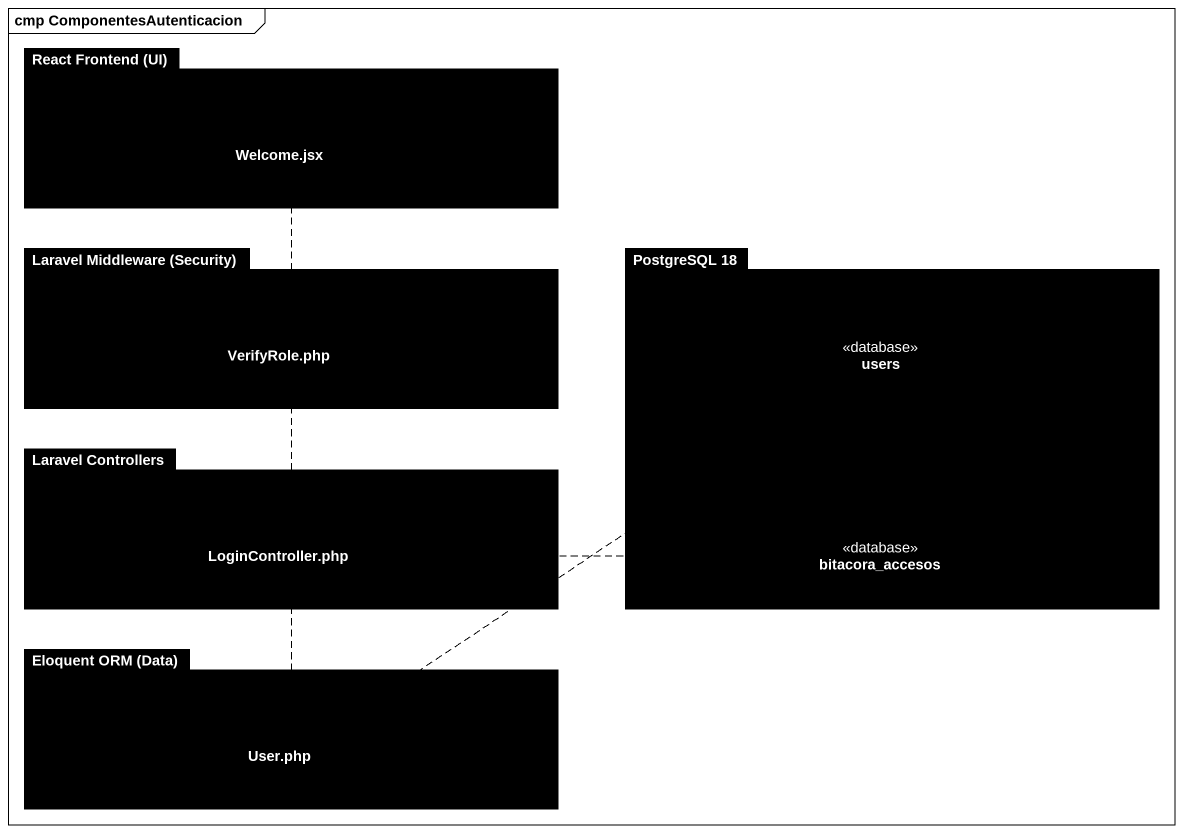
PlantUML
@startuml
mainframe cmp ComponentesAutenticacion
package "React Frontend (UI)" as React_Frontend_UI #000000 {
  component "Welcome.jsx" as Welcome_jsx #000000
}
package "Laravel Middleware (Security)" as Laravel_Middleware_Security #000000 {
  component "VerifyRole.php" as VerifyRole_php #000000
}
package "PostgreSQL 18" as PostgreSQL_18 #000000 {
  component users <<database>> #000000
  component bitacora_accesos <<database>> #000000
}
package "Laravel Controllers" as Laravel_Controllers #000000 {
  component "LoginController.php" as LoginController_php #000000
}
package "Eloquent ORM (Data)" as Eloquent_ORM_Data #000000 {
  component "User.php" as User_php #000000
}
Welcome_jsx ..> VerifyRole_php
VerifyRole_php ..> LoginController_php
LoginController_php .right.> bitacora_accesos
LoginController_php ..> User_php
User_php .up.> users
@enduml
